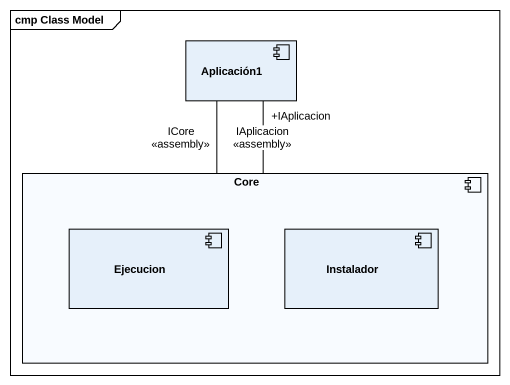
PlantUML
@startuml
mainframe cmp Class Model
component Aplicación1
component Core {
  component Ejecucion
  component Instalador
}
Aplicación1 -- Core : ICore\n<<assembly>>
Core -up- "+IAplicacion" Aplicación1 : IAplicacion\n<<assembly>>
@enduml
